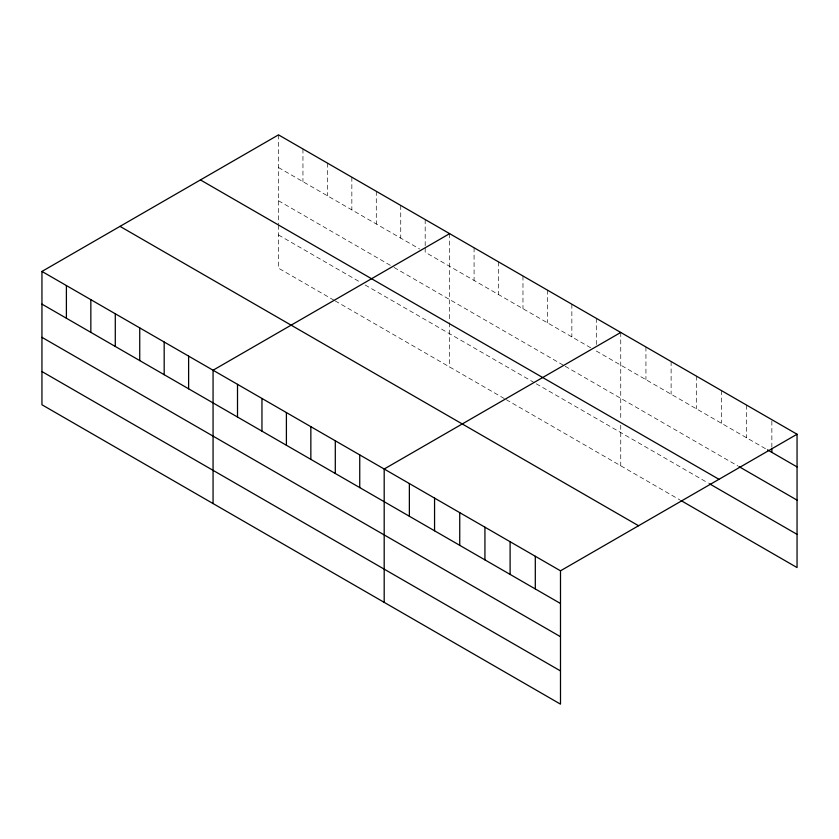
<?xml version="1.0" encoding="UTF-8"?>
<svg xmlns="http://www.w3.org/2000/svg" width="839" height="839" viewBox="0 0 839 839"><rect width="100%" height="100%" fill="white"/><g stroke="black" fill="none" stroke-linecap="round" stroke-linejoin="round"><path stroke-width="0.63" stroke-dasharray="4.2 3.15" d="M278.506 167.548L419.626 249.015M590.75 347.807L425.184 252.224L425.184 247.002M596.298 351.017L766.385 449.222M278.506 200.752L392.956 266.833M394.068 267.473L564.081 365.626M565.192 366.265L737.921 465.991M278.506 234.972L360.739 282.449M365.185 285.008L535.188 383.161M536.299 383.811L708.347 483.138M334.069 300.257L278.506 268.186L278.506 225.198M335.181 300.907L505.183 399.06M506.295 399.7L679.884 499.918M771.859 421L771.859 447.156M746.679 405.153L746.679 437.843M721.488 390.617L721.488 423.296M696.307 376.071L696.307 408.761M671.116 361.536L671.116 394.215M645.936 346.989L645.936 379.679M620.745 332.454L620.745 419.122M620.745 425.226L620.745 465.771M596.298 318.338L596.298 344.483M571.852 304.221L571.852 336.911M547.406 290.105L547.406 322.795M522.97 276L522.97 308.679M498.523 261.883L498.523 294.562M474.077 247.767L474.077 280.457M449.631 233.651L449.631 321.547M449.631 322.774L449.631 366.979M425.184 219.545L425.184 245.691M400.738 205.429L400.738 238.108M376.292 191.313L376.292 224.003M351.845 177.197L351.845 209.886M327.399 163.091L327.399 195.77M302.952 148.975L302.952 181.654M278.506 134.859L278.506 223.971"/><path stroke-width="1.26" d="M41.95 271.437L560.494 570.814L560.494 704.141L41.95 404.765L41.95 271.437L278.506 134.859L797.05 434.235L797.05 567.563L680.974 500.547M449.631 233.651L213.064 370.23L213.064 503.557M620.745 332.454L384.189 469.022L384.189 602.35M560.494 570.814L797.05 434.235M767.486 449.851L797.05 466.924M739.012 466.62L797.05 500.128M200.448 179.934L718.981 479.31M709.448 483.767L797.05 534.349M120.019 226.373L638.552 525.738M41.95 304.127L560.494 603.503M41.95 337.33L560.494 636.707M41.95 371.551L560.494 670.927M771.859 448.456L771.859 452.378M535.303 556.278L535.303 588.957M510.112 541.732L510.112 574.421M484.932 527.186L484.932 559.875M459.741 512.65L459.741 545.329M434.56 498.104L434.56 530.793M409.369 483.568L409.369 516.247M359.742 454.916L359.742 487.595M335.296 440.8L335.296 473.479M310.849 426.684L310.849 459.373M286.403 412.568L286.403 445.257M261.957 398.462L261.957 431.141M237.51 384.346L237.51 417.025M188.618 356.124L188.618 388.803M164.182 342.008L164.182 374.687M139.735 327.892L139.735 360.581M115.289 313.776L115.289 346.465M90.843 299.67L90.843 332.349M66.396 285.554L66.396 318.233"/></g></svg>
